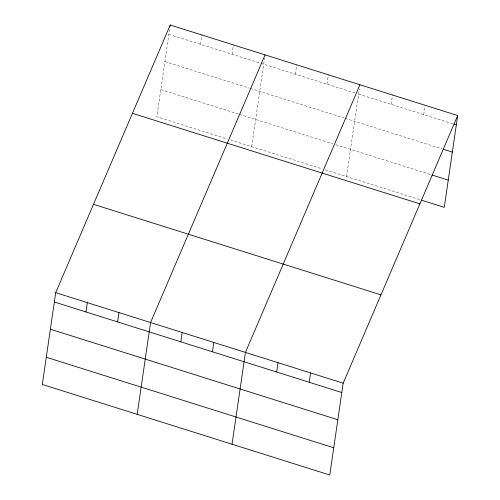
<?xml version="1.0" encoding="UTF-8"?>
<svg xmlns="http://www.w3.org/2000/svg" width="500" height="500" viewBox="0 0 500 500"><rect width="100%" height="100%" fill="white"/><g stroke="black" fill="none" stroke-linecap="round" stroke-linejoin="round"><path stroke-width="0.38" stroke-dasharray="2.5 1.88" d="M169.587 29.312L156.825 116.806L227.419 139.037M200.475 44.306L201.838 34.956M232.094 54.262L233.463 44.919M251.688 146.681L264.556 58.469M295.338 74.181L296.7 64.831M326.956 84.138L328.325 74.794M346.55 176.556L359.312 89.062M391.163 104.356L392.525 95.013M423.738 114.612L425.1 105.269M168.856 34.344L260.038 63.062M260.775 63.294L354.906 92.938M358.581 94.094L453.356 123.944M164.887 61.556L249.45 88.188M250.188 88.419L344.312 118.062M345.05 118.294L441.981 148.825M160.794 89.594L238.744 114.144M239.481 114.375L332.869 143.787M335.812 144.713L431.225 174.762M230.362 139.963L322.281 168.912M325.225 169.838L420.594 199.875"/><path stroke-width="0.75" d="M55.712 292.663L42.319 384.469L329.781 475L343.175 383.194L457.681 115.531L170.219 25L55.712 292.663L343.175 383.194M85.969 311.969L87.331 302.619M117.594 321.925L118.956 312.581M170.006 26.438L170.219 25M137.181 414.344L150.575 322.537L265.081 54.875M180.831 341.844L182.194 332.494M212.456 351.8L213.819 342.456M232.044 444.219L245.438 352.413L359.944 84.75M276.656 372.019L278.019 362.675M309.231 382.281L310.594 372.931M457.681 115.531L444.288 207.338L421.337 200.106M454.094 124.175L456.319 124.875M443.462 149.288L452.35 152.088M431.969 174.994L448.256 180.125M132.431 113.331L419.894 203.856M93.5 204.331L380.962 294.862M54.35 302.006L341.812 392.537M50.381 329.219L337.844 419.75M46.288 357.256L333.75 447.788"/></g></svg>
